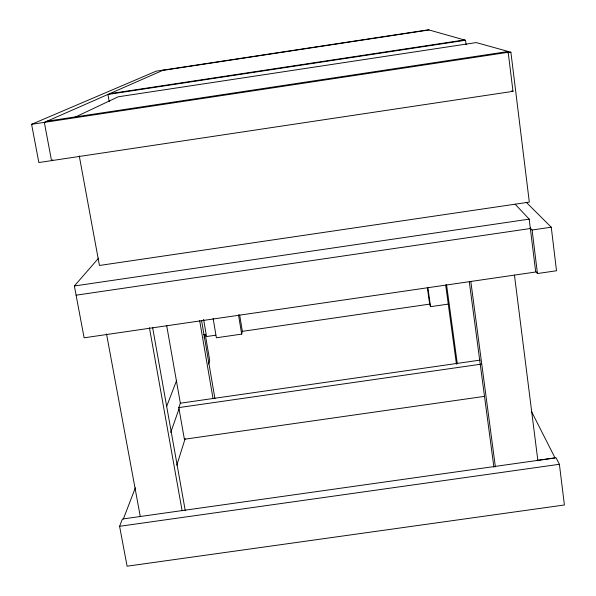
<?xml version="1.0" encoding="UTF-8"?>
<svg xmlns="http://www.w3.org/2000/svg" width="596" height="596" viewBox="0 0 596 596"><rect width="100%" height="100%" fill="white"/><g stroke="black" fill="none" stroke-linecap="round" stroke-linejoin="round"><path stroke-width="0.89" d="M213.13 318.532L216.393 337.783L241.685 334.11L242.356 331.339L239.629 314.844M176.796 465.26L185.162 438.619M208.6 364.029L209.718 360.476L205.248 334.371L203.474 334.624M170.732 432.435L179.053 408.789M204.018 337.872L205.248 334.371M484.421 396.37L184.387 439.245L178.8 407.597L180.357 403.201L480.227 360.088M123.335 519.034L135.344 487.811M166.694 406.293L176.699 380.278M119.587 526.298L122.396 519.027L556.09 457.803L559.391 464.284L564.405 504.976L127.097 566.2L119.587 526.298L559.391 464.284M515.153 204.219L529.188 219.134L535.7 272.007L84.118 337.805L74.366 285.991L98.586 258.135M52.843 159.855L51.524 160.629L44.328 122.381L163.468 70.06M74.865 117.27L118.179 96.798L476.234 42.577L510.891 52.202L529.315 202.104L99.435 265.473L79.261 155.891M47.054 121.182L506.354 51.785L508.179 52.299L513 91.352L38.852 162.537L31.595 124.303L156.152 71.17L428.472 29.8L465.528 40.26L466.117 44.827M162.559 70.455L429.075 29.971M109.56 93.728L464.44 39.954M465.528 40.26L107.936 94.444L109.224 101.633M31.595 124.303L508.179 52.299M507.211 52.761L510.891 52.202M74.366 285.991L529.188 219.134M76.102 295.191L530.343 228.521M530.231 227.948L532.101 230.004L551.263 227.195L556.508 270.755L537.45 273.534L535.737 271.344M215.73 335.213L206.536 336.546L203.594 319.337M242.401 331.339L429.992 304.079M427.339 287.548L429.642 304.131L430.535 306.679L448.788 304.035M178.8 407.597L481.121 364.163M536.765 460.455L555.018 457.877L531.498 411.486M511.755 90.756L513 91.352M526.208 202.26L551.263 227.195M106.528 333.939L140.313 516.65M152.606 327.413L185.252 510.586M149.41 327.688L182.115 510.742M166.671 325.513L180.387 403.38M201.597 320.678L214.947 398.687M199.675 320.7L213.048 398.679M238.489 314.837L241.685 334.11M427.853 287.317L430.535 306.679M445.674 285.037L456.447 364.186M446.508 284.389L457.296 363.731M469.305 281.841L493.905 467.234M470.818 281.468L495.365 466.795M514.452 275.106L537.89 460.79M532.101 230.004L537.45 273.534"/></g></svg>
